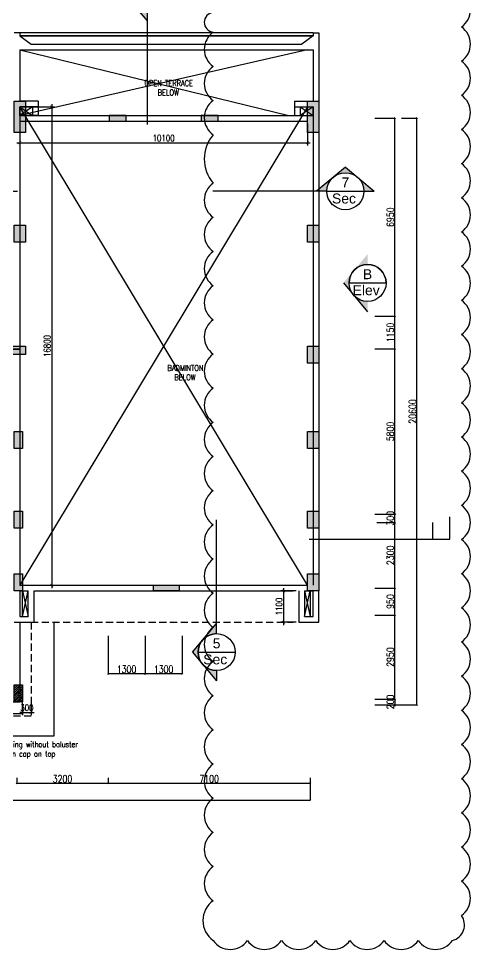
# Model space of a CAD drawing. Extents: x -32840 to 422982, y 280745 to 888746.
# Drawn here: x 103438 to 119300, y 749572 to 782261 of the extents above; entities that cross this region are included whole.
import ezdxf
from ezdxf import colors
from ezdxf.entities.mleader import LeaderData, LeaderLine
from ezdxf.enums import TextEntityAlignment as Align
from ezdxf.math import Vec2, Vec3

# ---------------------------------------------------------------- set-up
doc = ezdxf.new("R2010")
doc.units = 0
doc.header["$LTSCALE"] = 1000
doc.header["$PDMODE"] = 3
doc.linetypes.add('CONTINOUS', pattern=[0])
doc.linetypes.add('HIDDEN', pattern=[0.375, 0.25, -0.125])
doc.layers.get('Defpoints').update_dxf_attribs({"linetype": 'HIDDEN'})
for name, color, linetype in [('A-Chejja', 5, 'HIDDEN'), ('a-dim', 3, 'Continuous'), ('A-duct', 1, 'Continuous'), ('A-Ele  2', 6, 'Continuous'), ('A-Floor Projection', 5, 'CONTINOUS'), ('A-LOW-WALL', 4, 'Continuous'), ('A-PLINE', 2, 'Continuous'), ('A-Rail', 1, 'Continuous'), ('A-RD', 6, 'Continuous'), ('A-Tag LVl', 2, 'Continuous'), ('A-TXT', 6, 'Continuous'), ('A-WALL', 7, 'CONTINOUS'), ('a-win', 1, 'Continuous'), ('S-RCWALL', 10, 'Continuous'), ('S-RCWALL HATCH', 165, 'Continuous')]:
    doc.layers.add(name, color=color, linetype=linetype)
doc.layers.add('A-Dim grid', color=3, linetype='Continuous', transparency=0.5)
doc.styles.add('Arial', font='arial.ttf')
doc.styles.add('ROMANS', font='romans.shx', dxfattribs={"width": 0.8})
doc.dimstyles.new('A-Dim Grid', dxfattribs={"dimscale": 100, "dimtxt": 2.5, "dimasz": 0.5, "dimexe": 0, "dimexo": 0, "dimgap": 0.3, "dimtad": 1, "dimdec": 0, "dimlfac": -0.01, "dimzin": 3, "dimdsep": 46, "dimtxsty": 'ROMANS', "dimblk": 'OBLIQUE', "dimcen": 5, "dimclrd": 256, "dimclre": 8, "dimclrt": 4, "dimadec": 0, "dimazin": 0, "dimtfac": 1, "dimtdec": 0, "dimtix": 1, "dimtmove": 1, "dimatfit": 3, "dimfxl": 1, "dimfrac": 2, "dimtolj": 1, "dimtzin": 3, "dimlwd": -1, "dimarcsym": 0})
doc.dimstyles.new('dim-1', dxfattribs={"dimscale": 100, "dimtxt": 2.25, "dimasz": 1, "dimexe": 1, "dimexo": 1, "dimgap": 0.5, "dimtad": 1, "dimdec": 0, "dimzin": 3, "dimdsep": 46, "dimtxsty": 'ROMANS', "dimblk": 'ARCHTICK', "dimcen": 0.0625, "dimdle": 1, "dimclrd": 256, "dimclre": 256, "dimclrt": 6, "dimadec": 0, "dimazin": 0, "dimtfac": 1, "dimtdec": 0, "dimtix": 1, "dimtmove": 1, "dimatfit": 3, "dimfxl": 1, "dimfrac": 2, "dimtolj": 1, "dimtzin": 3, "dimarcsym": 0})
pattern_1 = [(45, (-273834.784, -388831.225), (-33.6759605, 33.6759605), [])]

# ---------------------------------------------------------------- blocks, each defined once
blk = doc.blocks.new('RD')
at = {"style": 'ROMANS', "width": 0.75}
for tag, p in [('RT', (10.2, 14.1)), ('SZ', (10.2, 2.7))]:
    blk.add_attdef(tag, text='', height=9, dxfattribs=at).set_placement(p, align=Align.CENTER)
blk = doc.blocks.new('TAG-SEC-TAIL')
for p, q in [((25, 0), (25, 4)), ((22, 0), (22, 3)), ((0, 0), (25, 0))]:
    blk.add_line(p, q)
blk = doc.blocks.new('TAG-SEC')
blk.add_line((-6.5, 0), (6.5, 0))
blk.add_circle((0, 0), 6.5)
at = {"color": 6, "style": 'Arial'}
blk.add_attdef('88', text='', height=3.5, dxfattribs=at).set_placement((0, 3.08), align=Align.MIDDLE_CENTER)
at = {"color": 6, "style": 'ROMANS', "width": 0.708488}
blk.add_attdef('X8-X-8888', text='', height=1.75, dxfattribs=at).set_placement((-5.58, -2.55), (5.58, -2.55), align=Align.FIT)
blk = doc.blocks.new('TAG-SEC-ARROW')
h = blk.add_hatch(color=256)
h.paths.add_polyline_path([(-10.11, 0), (-6.5, 0, -0.2206), (-4.2, 4.96)])
h.paths.add_polyline_path([(0, 8.49), (-4.16, 5, -0.175251), (0, 6.5, -0.175251), (4.16, 5)])
h.paths.add_polyline_path([(4.2, 4.96, -0.2206), (6.5, 0), (10.11, 0)])
for p, q in [((0, 8.49), (-10.11, 0)), ((0, 8.49), (10.11, 0)), ((-6.5, 0), (-10.11, 0)), ((6.5, 0), (46.5, 0))]:
    blk.add_line(p, q)
blk.add_arc((0, 0), 6.5, 0, 180)
blk = doc.blocks.new('A$Ce1edbb18')
at = {"layer": 'A-Tag LVl'}
h = blk.add_hatch(color=256, dxfattribs=at)
h.paths.add_polyline_path([(22998, 10947), (22637, 10947, -0.2206), (22406, 10451)])
h.paths.add_polyline_path([(21987, 10099), (22402, 10448, -0.175251), (21987, 10297, -0.175251), (21571, 10448)])
h.paths.add_polyline_path([(21567, 10451, -0.2206), (21337, 10947), (20975, 10947)])
h = blk.add_hatch(color=256, dxfattribs=at)
h.paths.add_polyline_path([(37112, -96), (37112, 265, -0.2206), (36615, 495)])
h.paths.add_polyline_path([(36263, 915), (36612, 499, -0.175251), (36462, 915, -0.175251), (36612, 1331)])
h.paths.add_polyline_path([(36615, 1335, -0.2206), (37112, 1565), (37112, 1926)])
h = blk.add_hatch(color=256, dxfattribs=at)
h.paths.add_polyline_path([(14742, -15568), (15103, -15568, -0.2206), (15333, -15071)])
h.paths.add_polyline_path([(15753, -14719), (15337, -15068, -0.175251), (15753, -14918, -0.175251), (16169, -15068)])
h.paths.add_polyline_path([(16173, -15071, -0.2206), (16403, -15568), (16764, -15568)])
for p, q in [((21987, 10099), (22998, 10947)), ((36263, 915), (37112, -96)), ((15753, -14719), (14742, -15568))]:
    blk.add_line(p, q, dxfattribs=at)
for centre in [(37112, 915), (15753, -15568)]:
    blk.add_arc(centre, 650, 0, 180, dxfattribs=at)
for p, xscale, yscale, zscale, rotation in [((19940, 11129), 100, 100, 100, 270), ((29368, 11129), -100.0000000000005, 100.0000000000005, 100, 90), ((14792, 2649), -100.0000000000005, 100.0000000000005, 100, 90), ((31812, -12050), 100.0000000000005, 100.0000000000005, 100.0000000000005, 90), ((6370, -15413), 100.0000000000005, 100.0000000000005, 100.0000000000005, 90), ((19835, -15413), 100.0000000000005, 100.0000000000005, 100.0000000000005, 90)]:
    blk.add_blockref('TAG-SEC-ARROW', p, dxfattribs=dict(at, xscale=xscale, yscale=yscale, zscale=zscale, rotation=rotation))
ref = blk.add_blockref('TAG-SEC', (19940, 11129), dxfattribs=dict(at, xscale=100, yscale=100, zscale=100))
ref.add_attrib('88', '8', dxfattribs={"layer": '0', "color": 6, "height": 350, "style": 'Arial'}).set_placement((19940, 11437), align=Align.MIDDLE_CENTER)
ref.add_attrib('X8-X-8888', 'Sec', dxfattribs={"layer": '0', "color": 6, "height": 350, "rotation": 360, "style": 'Arial'}).set_placement((19891, 10875), align=Align.MIDDLE_CENTER)
ref = blk.add_blockref('TAG-SEC', (29368, 11129), dxfattribs=dict(at, xscale=100, yscale=100, zscale=100))
ref.add_attrib('88', '4', dxfattribs={"layer": '0', "color": 6, "height": 350, "style": 'Arial'}).set_placement((29368, 11437), align=Align.MIDDLE_CENTER)
ref.add_attrib('X8-X-8888', 'Sec', dxfattribs={"layer": '0', "color": 6, "height": 350, "rotation": 360, "style": 'Arial'}).set_placement((29319, 10875), align=Align.MIDDLE_CENTER)
ref = blk.add_blockref('TAG-SEC', (21987, 10947), dxfattribs=dict(at, xscale=100, yscale=100, zscale=100))
ref.add_attrib('88', 'A', dxfattribs={"layer": '0', "color": 6, "height": 350, "style": 'Arial'}).set_placement((21987, 11256), align=Align.MIDDLE_CENTER)
ref.add_attrib('X8-X-8888', 'Elev', dxfattribs={"layer": '0', "color": 6, "height": 350, "rotation": 360, "style": 'Arial'}).set_placement((21938, 10693), align=Align.MIDDLE_CENTER)
at = {"layer": 'A-Tag LVl', "yscale": 100, "zscale": 100}
for p, xscale in [((20176, 4136), 100), ((36332, 4136), -100), ((-1886, -8085), 100)]:
    blk.add_blockref('TAG-SEC-ARROW', p, dxfattribs=dict(at, xscale=xscale))
at = {"layer": 'A-Tag LVl'}
ref = blk.add_blockref('TAG-SEC', (20176, 4136), dxfattribs=dict(at, xscale=100, yscale=100, zscale=100))
ref.add_attrib('88', '7', dxfattribs={"layer": '0', "color": 6, "height": 350, "style": 'Arial'}).set_placement((20176, 4445), align=Align.MIDDLE_CENTER)
ref.add_attrib('X8-X-8888', 'Sec', dxfattribs={"layer": '0', "color": 6, "height": 350, "rotation": 360, "style": 'Arial'}).set_placement((20127, 3882), align=Align.MIDDLE_CENTER)
ref = blk.add_blockref('TAG-SEC', (36332, 4136), dxfattribs=dict(at, xscale=100, yscale=100, zscale=100))
ref.add_attrib('88', '7', dxfattribs={"layer": '0', "color": 6, "height": 350, "style": 'Arial'}).set_placement((36332, 4445), align=Align.MIDDLE_CENTER)
ref.add_attrib('X8-X-8888', 'Sec', dxfattribs={"layer": '0', "color": 6, "height": 350, "rotation": 360, "style": 'Arial'}).set_placement((36283, 3882), align=Align.MIDDLE_CENTER)
ref = blk.add_blockref('TAG-SEC', (14792, 2649), dxfattribs=dict(at, xscale=100, yscale=100, zscale=100))
ref.add_attrib('88', '3', dxfattribs={"layer": '0', "color": 6, "height": 350, "style": 'Arial'}).set_placement((14792, 2958), align=Align.MIDDLE_CENTER)
ref.add_attrib('X8-X-8888', 'Sec', dxfattribs={"layer": '0', "color": 6, "height": 350, "rotation": 360, "style": 'Arial'}).set_placement((14743, 2395), align=Align.MIDDLE_CENTER)
ref = blk.add_blockref('TAG-SEC', (37112, 915), dxfattribs=dict(at, xscale=100, yscale=100, zscale=100))
ref.add_attrib('88', 'B', dxfattribs={"layer": '0', "color": 6, "height": 350, "style": 'Arial'}).set_placement((37112, 1223), align=Align.MIDDLE_CENTER)
ref.add_attrib('X8-X-8888', 'Elev', dxfattribs={"layer": '0', "color": 6, "height": 350, "rotation": 360, "style": 'Arial'}).set_placement((37063, 660), align=Align.MIDDLE_CENTER)
ref = blk.add_blockref('TAG-SEC', (-1886, -8085), dxfattribs=dict(at, xscale=100, yscale=100, zscale=100))
ref.add_attrib('88', '1', dxfattribs={"layer": '0', "color": 6, "height": 350, "style": 'Arial'}).set_placement((-1886, -7776), align=Align.MIDDLE_CENTER)
ref.add_attrib('X8-X-8888', 'Sec', dxfattribs={"layer": '0', "color": 6, "height": 350, "rotation": 360, "style": 'Arial'}).set_placement((-1935, -8339), align=Align.MIDDLE_CENTER)
at = {"layer": 'A-Tag LVl', "xscale": 100, "yscale": 100, "zscale": 100}
for p, values in [((31812, -12050), {'88': '5'}), ((15753, -15568), {'88': 'C'})]:
    blk.add_blockref('TAG-SEC', p, dxfattribs=at).add_auto_attribs(values)
at = {"layer": 'A-Tag LVl'}
ref = blk.add_blockref('TAG-SEC', (31812, -12050), dxfattribs=dict(at, xscale=100, yscale=100, zscale=100))
ref.add_attrib('88', '5', dxfattribs={"layer": '0', "color": 6, "height": 350, "style": 'Arial'}).set_placement((31812, -11742), align=Align.MIDDLE_CENTER)
ref.add_attrib('X8-X-8888', 'Sec', dxfattribs={"layer": '0', "color": 6, "height": 350, "rotation": 360, "style": 'Arial'}).set_placement((31763, -12305), align=Align.MIDDLE_CENTER)
ref = blk.add_blockref('TAG-SEC', (6370, -15413), dxfattribs=dict(at, xscale=100, yscale=100, zscale=100))
ref.add_attrib('88', '6', dxfattribs={"layer": '0', "color": 6, "height": 350, "style": 'Arial'}).set_placement((6370, -15105), align=Align.MIDDLE_CENTER)
ref.add_attrib('X8-X-8888', 'Sec', dxfattribs={"layer": '0', "color": 6, "height": 350, "rotation": 360, "style": 'Arial'}).set_placement((6321, -15667), align=Align.MIDDLE_CENTER)
ref = blk.add_blockref('TAG-SEC', (19835, -15413), dxfattribs=dict(at, xscale=100, yscale=100, zscale=100))
ref.add_attrib('88', '2', dxfattribs={"layer": '0', "color": 6, "height": 350, "style": 'Arial'}).set_placement((19835, -15105), align=Align.MIDDLE_CENTER)
ref.add_attrib('X8-X-8888', 'Sec', dxfattribs={"layer": '0', "color": 6, "height": 350, "rotation": 360, "style": 'Arial'}).set_placement((19786, -15667), align=Align.MIDDLE_CENTER)
blk = doc.blocks.new('_ArchTick')
at = {"color": 0, "linetype": 'ByBlock', "const_width": 0.15}
blk.add_lwpolyline([(-0.5, -0.5), (0.5, 0.5)], dxfattribs=at)
blk = doc.blocks.new('*D1348')
at = {"layer": 'a-dim', "lineweight": -2, "transparency": 16777216}
for p, q in [((103478, 778562, 0), (103478, 777802, 0)), ((113578, 778562, 0), (113578, 777802, 0)), ((103378, 777902, 0), (113678, 777902, 0))]:
    blk.add_line(p, q, dxfattribs=at)
at = {"layer": 'Defpoints', "color": 0, "transparency": 16777216}
for p in [(103478, 778662, 0), (113578, 778662, 0), (113578, 777902, 0)]:
    blk.add_point(p, dxfattribs=at)
at = {"layer": 'a-dim', "lineweight": -2, "transparency": 16777216, "xscale": 100, "yscale": 100, "zscale": 100, "rotation": 180}
blk.add_blockref('_ArchTick', (103478, 777902, 0), dxfattribs=at)
at = {"layer": 'a-dim', "lineweight": -2, "transparency": 16777216, "xscale": 100, "yscale": 100, "zscale": 100}
blk.add_blockref('_ArchTick', (113578, 777902, 0), dxfattribs=at)
at = {"layer": 'a-dim', "color": 6, "transparency": 16777216, "insert": (108528, 778064, 0), "char_height": 225, "attachment_point": 5, "style": 'ROMANS'}
blk.add_mtext('\\A1;10100', dxfattribs=at)
blk = doc.blocks.new('*D1349')
at = {"layer": 'a-dim', "lineweight": -2, "transparency": 16777216}
for p, q in [((103578, 779162, 0), (104703, 779162, 0)), ((104603, 779262, 0), (104603, 762262, 0)), ((103578, 762362, 0), (104703, 762362, 0))]:
    blk.add_line(p, q, dxfattribs=at)
at = {"layer": 'Defpoints', "color": 0, "transparency": 16777216}
for p in [(103478, 779162, 0), (103478, 762362, 0), (104603, 762362, 0)]:
    blk.add_point(p, dxfattribs=at)
at = {"layer": 'a-dim', "lineweight": -2, "transparency": 16777216, "xscale": 100, "yscale": 100, "zscale": 100}
for p, rotation in [((104603, 779162, 0), 90), ((104603, 762362, 0), 270)]:
    blk.add_blockref('_ArchTick', p, dxfattribs=dict(at, rotation=rotation))
at = {"layer": 'a-dim', "color": 6, "transparency": 16777216, "insert": (104440, 770762, 0), "char_height": 225, "attachment_point": 5, "rotation": 90, "style": 'ROMANS'}
blk.add_mtext('\\A1;16800', dxfattribs=at)
blk = doc.blocks.new('_Oblique')
at = {"color": 0, "linetype": 'ByBlock', "lineweight": -2}
blk.add_line((-0.5, -0.5), (0.5, 0.5), dxfattribs=at)
at = {"color": 0, "linetype": 'ByBlock'}
blk.add_line((-0.5, -0.5), (0.5, 0.5), dxfattribs=at)
blk = doc.blocks.new('*D1280')
at = {"layer": 'A-Dim grid', "transparency": 16777216}
for p, q in [((116647, 758362, 0), (116647, 758412, 0)), ((116647, 758362, 0), (116647, 758162, 0)), ((116647, 758162, 0), (116647, 758112, 0))]:
    blk.add_line(p, q, dxfattribs=at)
at = {"layer": 'A-Dim grid', "color": 8, "lineweight": -2, "transparency": 16777216}
for p, q in [((115943, 758362, 0), (116647, 758362, 0)), ((115943, 758162, 0), (116647, 758162, 0))]:
    blk.add_line(p, q, dxfattribs=at)
at = {"layer": 'Defpoints', "color": 0, "transparency": 16777216}
for p in [(115943, 758362, 0), (115943, 758162, 0), (116647, 758162, 0)]:
    blk.add_point(p, dxfattribs=at)
at = {"layer": 'A-Dim grid', "transparency": 16777216, "xscale": 50, "yscale": 50, "zscale": 50}
for p, rotation in [((116647, 758362, 0), 270), ((116647, 758162, 0), 90)]:
    blk.add_blockref('_Oblique', p, dxfattribs=dict(at, rotation=rotation))
at = {"layer": 'A-Dim grid', "color": 4, "transparency": 16777216, "insert": (116492, 758262, 0), "char_height": 250, "attachment_point": 5, "rotation": 90, "style": 'ROMANS'}
blk.add_mtext('\\A1;200', dxfattribs=at)
blk = doc.blocks.new('*D1281')
at = {"layer": 'A-Dim grid', "color": 8, "lineweight": -2, "transparency": 16777216}
for p, q in [((115943, 761312, 0), (116647, 761312, 0)), ((115943, 758362, 0), (116647, 758362, 0))]:
    blk.add_line(p, q, dxfattribs=at)
at = {"layer": 'A-Dim grid', "transparency": 16777216}
blk.add_line((116647, 758362, 0), (116647, 761312, 0), dxfattribs=at)
at = {"layer": 'Defpoints', "color": 0, "transparency": 16777216}
for p in [(115943, 761312, 0), (116647, 761312, 0), (115943, 758362, 0)]:
    blk.add_point(p, dxfattribs=at)
at = {"layer": 'A-Dim grid', "transparency": 16777216, "xscale": 50, "yscale": 50, "zscale": 50}
for p, rotation in [((116647, 761312, 0), 90), ((116647, 758362, 0), 270)]:
    blk.add_blockref('_Oblique', p, dxfattribs=dict(at, rotation=rotation))
at = {"layer": 'A-Dim grid', "color": 4, "transparency": 16777216, "insert": (116492, 759837, 0), "char_height": 250, "attachment_point": 5, "rotation": 90, "style": 'ROMANS'}
blk.add_mtext('\\A1;2950', dxfattribs=at)
blk = doc.blocks.new('*D1282')
at = {"layer": 'A-Dim grid', "color": 8, "lineweight": -2, "transparency": 16777216}
for p, q in [((115943, 762262, 0), (116647, 762262, 0)), ((115943, 761312, 0), (116647, 761312, 0))]:
    blk.add_line(p, q, dxfattribs=at)
at = {"layer": 'A-Dim grid', "transparency": 16777216}
blk.add_line((116647, 761312, 0), (116647, 762262, 0), dxfattribs=at)
at = {"layer": 'Defpoints', "color": 0, "transparency": 16777216}
for p in [(115943, 762262, 0), (116647, 762262, 0), (115943, 761312, 0)]:
    blk.add_point(p, dxfattribs=at)
at = {"layer": 'A-Dim grid', "transparency": 16777216, "xscale": 50, "yscale": 50, "zscale": 50}
for p, rotation in [((116647, 762262, 0), 90), ((116647, 761312, 0), 270)]:
    blk.add_blockref('_Oblique', p, dxfattribs=dict(at, rotation=rotation))
at = {"layer": 'A-Dim grid', "color": 4, "transparency": 16777216, "insert": (116492, 761787, 0), "char_height": 250, "attachment_point": 5, "rotation": 90, "style": 'ROMANS'}
blk.add_mtext('\\A1;950', dxfattribs=at)
blk = doc.blocks.new('*D1283')
at = {"layer": 'A-Dim grid', "color": 8, "lineweight": -2, "transparency": 16777216}
for p, q in [((116018, 764562, 0), (116647, 764562, 0)), ((116018, 762262, 0), (116647, 762262, 0))]:
    blk.add_line(p, q, dxfattribs=at)
at = {"layer": 'A-Dim grid', "transparency": 16777216}
blk.add_line((116647, 762262, 0), (116647, 764562, 0), dxfattribs=at)
at = {"layer": 'Defpoints', "color": 0, "transparency": 16777216}
for p in [(116018, 764562, 0), (116647, 764562, 0), (116018, 762262, 0)]:
    blk.add_point(p, dxfattribs=at)
at = {"layer": 'A-Dim grid', "transparency": 16777216, "xscale": 50, "yscale": 50, "zscale": 50}
for p, rotation in [((116647, 764562, 0), 90), ((116647, 762262, 0), 270)]:
    blk.add_blockref('_Oblique', p, dxfattribs=dict(at, rotation=rotation))
at = {"layer": 'A-Dim grid', "color": 4, "transparency": 16777216, "insert": (116492, 763412, 0), "char_height": 250, "attachment_point": 5, "rotation": 90, "style": 'ROMANS'}
blk.add_mtext('\\A1;2300', dxfattribs=at)
blk = doc.blocks.new('*D1284')
at = {"layer": 'A-Dim grid', "color": 8, "lineweight": -2, "transparency": 16777216}
for p, q in [((115943, 770662, 0), (116647, 770662, 0)), ((115943, 764862, 0), (116647, 764862, 0))]:
    blk.add_line(p, q, dxfattribs=at)
at = {"layer": 'A-Dim grid', "transparency": 16777216}
blk.add_line((116647, 764862, 0), (116647, 770662, 0), dxfattribs=at)
at = {"layer": 'Defpoints', "color": 0, "transparency": 16777216}
for p in [(115943, 770662, 0), (116647, 770662, 0), (115943, 764862, 0)]:
    blk.add_point(p, dxfattribs=at)
at = {"layer": 'A-Dim grid', "transparency": 16777216, "xscale": 50, "yscale": 50, "zscale": 50}
for p, rotation in [((116647, 770662, 0), 90), ((116647, 764862, 0), 270)]:
    blk.add_blockref('_Oblique', p, dxfattribs=dict(at, rotation=rotation))
at = {"layer": 'A-Dim grid', "color": 4, "transparency": 16777216, "insert": (116492, 767762, 0), "char_height": 250, "attachment_point": 5, "rotation": 90, "style": 'ROMANS'}
blk.add_mtext('\\A1;5800', dxfattribs=at)
blk = doc.blocks.new('*D1285')
at = {"layer": 'A-Dim grid', "color": 8, "lineweight": -2, "transparency": 16777216}
for p, q in [((115943, 778762, 0), (116647, 778762, 0)), ((115943, 771812, 0), (116647, 771812, 0))]:
    blk.add_line(p, q, dxfattribs=at)
at = {"layer": 'A-Dim grid', "transparency": 16777216}
blk.add_line((116647, 771812, 0), (116647, 778762, 0), dxfattribs=at)
at = {"layer": 'Defpoints', "color": 0, "transparency": 16777216}
for p in [(115943, 778762, 0), (116647, 778762, 0), (115943, 771812, 0)]:
    blk.add_point(p, dxfattribs=at)
at = {"layer": 'A-Dim grid', "transparency": 16777216, "xscale": 50, "yscale": 50, "zscale": 50}
for p, rotation in [((116647, 778762, 0), 90), ((116647, 771812, 0), 270)]:
    blk.add_blockref('_Oblique', p, dxfattribs=dict(at, rotation=rotation))
at = {"layer": 'A-Dim grid', "color": 4, "transparency": 16777216, "insert": (116492, 775287, 0), "char_height": 250, "attachment_point": 5, "rotation": 90, "style": 'ROMANS'}
blk.add_mtext('\\A1;6950', dxfattribs=at)
blk = doc.blocks.new('*D1286')
at = {"layer": 'A-Dim grid', "color": 8, "lineweight": -2, "transparency": 16777216}
for p, q in [((116886, 778762, 0), (117424, 778762, 0)), ((116655, 758162, 0), (117424, 758162, 0))]:
    blk.add_line(p, q, dxfattribs=at)
at = {"layer": 'A-Dim grid', "transparency": 16777216}
blk.add_line((117424, 758162, 0), (117424, 778762, 0), dxfattribs=at)
at = {"layer": 'Defpoints', "color": 0, "transparency": 16777216}
for p in [(116886, 778762, 0), (117424, 778762, 0), (116655, 758162, 0)]:
    blk.add_point(p, dxfattribs=at)
at = {"layer": 'A-Dim grid', "transparency": 16777216, "xscale": 50, "yscale": 50, "zscale": 50}
for p, rotation in [((117424, 778762, 0), 90), ((117424, 758162, 0), 270)]:
    blk.add_blockref('_Oblique', p, dxfattribs=dict(at, rotation=rotation))
at = {"layer": 'A-Dim grid', "color": 4, "transparency": 16777216, "insert": (117269, 768462, 0), "char_height": 250, "attachment_point": 5, "rotation": 90, "style": 'ROMANS'}
blk.add_mtext('\\A1;20600', dxfattribs=at)
blk = doc.blocks.new('*D1288')
at = {"layer": 'A-Dim grid', "color": 8, "lineweight": -2, "transparency": 16777216}
for p, q in [((116018, 764862, 0), (116647, 764862, 0)), ((116018, 764562, 0), (116647, 764562, 0))]:
    blk.add_line(p, q, dxfattribs=at)
at = {"layer": 'A-Dim grid', "transparency": 16777216}
for p, q in [((116647, 764862, 0), (116647, 764912, 0)), ((116647, 764562, 0), (116647, 764862, 0)), ((116647, 764562, 0), (116647, 764512, 0))]:
    blk.add_line(p, q, dxfattribs=at)
at = {"layer": 'Defpoints', "color": 0, "transparency": 16777216}
for p in [(116018, 764862, 0), (116647, 764862, 0), (116018, 764562, 0)]:
    blk.add_point(p, dxfattribs=at)
at = {"layer": 'A-Dim grid', "transparency": 16777216, "xscale": 50, "yscale": 50, "zscale": 50}
for p, rotation in [((116647, 764862, 0), 270), ((116647, 764562, 0), 90)]:
    blk.add_blockref('_Oblique', p, dxfattribs=dict(at, rotation=rotation))
at = {"layer": 'A-Dim grid', "color": 4, "transparency": 16777216, "insert": (116492, 764712, 0), "char_height": 250, "attachment_point": 5, "rotation": 90, "style": 'ROMANS'}
blk.add_mtext('\\A1;300', dxfattribs=at)
blk = doc.blocks.new('*D1365')
at = {"layer": 'A-Dim grid', "color": 8, "lineweight": -2, "transparency": 16777216}
for p, q in [((103378, 755597, 0), (103378, 755406, 0)), ((106578, 755597, 0), (106578, 755406, 0))]:
    blk.add_line(p, q, dxfattribs=at)
at = {"layer": 'A-Dim grid', "transparency": 16777216}
blk.add_line((103378, 755406, 0), (106578, 755406, 0), dxfattribs=at)
at = {"layer": 'Defpoints', "color": 0, "transparency": 16777216}
for p in [(103378, 755597, 0), (106578, 755597, 0), (106578, 755406, 0)]:
    blk.add_point(p, dxfattribs=at)
at = {"layer": 'A-Dim grid', "transparency": 16777216, "xscale": 50, "yscale": 50, "zscale": 50, "rotation": 180}
blk.add_blockref('_Oblique', (103378, 755406, 0), dxfattribs=at)
at = {"layer": 'A-Dim grid', "transparency": 16777216, "xscale": 50, "yscale": 50, "zscale": 50}
blk.add_blockref('_Oblique', (106578, 755406, 0), dxfattribs=at)
at = {"layer": 'A-Dim grid', "color": 4, "transparency": 16777216, "insert": (104978, 755561, 0), "char_height": 250, "attachment_point": 5, "style": 'ROMANS'}
blk.add_mtext('\\A1;3200', dxfattribs=at)
blk = doc.blocks.new('*D1366')
at = {"layer": 'A-Dim grid', "color": 8, "lineweight": -2, "transparency": 16777216}
for p, q in [((78678, 755478, 0), (78678, 754813, 0)), ((113678, 755478, 0), (113678, 754813, 0))]:
    blk.add_line(p, q, dxfattribs=at)
at = {"layer": 'A-Dim grid', "transparency": 16777216}
blk.add_line((78678, 754813, 0), (113678, 754813, 0), dxfattribs=at)
at = {"layer": 'Defpoints', "color": 0, "transparency": 16777216}
for p in [(78678, 755478, 0), (113678, 755478, 0), (113678, 754813, 0)]:
    blk.add_point(p, dxfattribs=at)
at = {"layer": 'A-Dim grid', "transparency": 16777216, "xscale": 50, "yscale": 50, "zscale": 50, "rotation": 180}
blk.add_blockref('_Oblique', (78678, 754813, 0), dxfattribs=at)
at = {"layer": 'A-Dim grid', "transparency": 16777216, "xscale": 50, "yscale": 50, "zscale": 50}
blk.add_blockref('_Oblique', (113678, 754813, 0), dxfattribs=at)
at = {"layer": 'A-Dim grid', "color": 4, "transparency": 16777216, "insert": (96178, 754968, 0), "char_height": 250, "attachment_point": 5, "style": 'ROMANS'}
blk.add_mtext('\\A1;35000', dxfattribs=at)
blk = doc.blocks.new('*D1367')
at = {"layer": 'A-Dim grid', "color": 8, "lineweight": -2, "transparency": 16777216}
for p, q in [((106578, 755597, 0), (106578, 755406, 0)), ((113678, 755597, 0), (113678, 755406, 0))]:
    blk.add_line(p, q, dxfattribs=at)
at = {"layer": 'A-Dim grid', "transparency": 16777216}
blk.add_line((106578, 755406, 0), (113678, 755406, 0), dxfattribs=at)
at = {"layer": 'Defpoints', "color": 0, "transparency": 16777216}
for p in [(106578, 755597, 0), (113678, 755597, 0), (113678, 755406, 0)]:
    blk.add_point(p, dxfattribs=at)
at = {"layer": 'A-Dim grid', "transparency": 16777216, "xscale": 50, "yscale": 50, "zscale": 50, "rotation": 180}
blk.add_blockref('_Oblique', (106578, 755406, 0), dxfattribs=at)
at = {"layer": 'A-Dim grid', "transparency": 16777216, "xscale": 50, "yscale": 50, "zscale": 50}
blk.add_blockref('_Oblique', (113678, 755406, 0), dxfattribs=at)
at = {"layer": 'A-Dim grid', "color": 4, "transparency": 16777216, "insert": (110128, 755561, 0), "char_height": 250, "attachment_point": 5, "style": 'ROMANS'}
blk.add_mtext('\\A1;7100', dxfattribs=at)
blk = doc.blocks.new('*D1369')
at = {"layer": 'A-Dim grid', "color": 8, "lineweight": -2, "transparency": 16777216}
for p, q in [((115943, 771812, 0), (116647, 771812, 0)), ((115943, 770662, 0), (116647, 770662, 0))]:
    blk.add_line(p, q, dxfattribs=at)
at = {"layer": 'A-Dim grid', "transparency": 16777216}
blk.add_line((116647, 770662, 0), (116647, 771812, 0), dxfattribs=at)
at = {"layer": 'Defpoints', "color": 0, "transparency": 16777216}
for p in [(115943, 771812, 0), (116647, 771812, 0), (115943, 770662, 0)]:
    blk.add_point(p, dxfattribs=at)
at = {"layer": 'A-Dim grid', "transparency": 16777216, "xscale": 50, "yscale": 50, "zscale": 50}
for p, rotation in [((116647, 771812, 0), 90), ((116647, 770662, 0), 270)]:
    blk.add_blockref('_Oblique', p, dxfattribs=dict(at, rotation=rotation))
at = {"layer": 'A-Dim grid', "color": 4, "transparency": 16777216, "insert": (116492, 771237, 0), "char_height": 250, "attachment_point": 5, "rotation": 90, "style": 'ROMANS'}
blk.add_mtext('\\A1;1150', dxfattribs=at)
blk = doc.blocks.new('*D1370')
at = {"layer": 'A-Dim grid', "color": 8, "lineweight": -2, "transparency": 16777216}
for p, q in [((106578, 760589, 0), (106578, 759257, 0)), ((107878, 760589, 0), (107878, 759257, 0))]:
    blk.add_line(p, q, dxfattribs=at)
at = {"layer": 'A-Dim grid', "transparency": 16777216}
blk.add_line((106578, 759257, 0), (107878, 759257, 0), dxfattribs=at)
at = {"layer": 'Defpoints', "color": 0, "transparency": 16777216}
for p in [(106578, 760589, 0), (107878, 760589, 0), (107878, 759257, 0)]:
    blk.add_point(p, dxfattribs=at)
at = {"layer": 'A-Dim grid', "transparency": 16777216, "xscale": 50, "yscale": 50, "zscale": 50, "rotation": 180}
blk.add_blockref('_Oblique', (106578, 759257, 0), dxfattribs=at)
at = {"layer": 'A-Dim grid', "transparency": 16777216, "xscale": 50, "yscale": 50, "zscale": 50}
blk.add_blockref('_Oblique', (107878, 759257, 0), dxfattribs=at)
at = {"layer": 'A-Dim grid', "color": 4, "transparency": 16777216, "insert": (107228, 759412, 0), "char_height": 250, "attachment_point": 5, "style": 'ROMANS'}
blk.add_mtext('\\A1;1300', dxfattribs=at)
blk = doc.blocks.new('*D1371')
at = {"layer": 'A-Dim grid', "color": 8, "lineweight": -2, "transparency": 16777216}
for p, q in [((107878, 760589, 0), (107878, 759257, 0)), ((109178, 760589, 0), (109178, 759257, 0))]:
    blk.add_line(p, q, dxfattribs=at)
at = {"layer": 'A-Dim grid', "transparency": 16777216}
blk.add_line((107878, 759257, 0), (109178, 759257, 0), dxfattribs=at)
at = {"layer": 'Defpoints', "color": 0, "transparency": 16777216}
for p in [(107878, 760589, 0), (109178, 760589, 0), (109178, 759257, 0)]:
    blk.add_point(p, dxfattribs=at)
at = {"layer": 'A-Dim grid', "transparency": 16777216, "xscale": 50, "yscale": 50, "zscale": 50, "rotation": 180}
blk.add_blockref('_Oblique', (107878, 759257, 0), dxfattribs=at)
at = {"layer": 'A-Dim grid', "transparency": 16777216, "xscale": 50, "yscale": 50, "zscale": 50}
blk.add_blockref('_Oblique', (109178, 759257, 0), dxfattribs=at)
at = {"layer": 'A-Dim grid', "color": 4, "transparency": 16777216, "insert": (108528, 759412, 0), "char_height": 250, "attachment_point": 5, "style": 'ROMANS'}
blk.add_mtext('\\A1;1300', dxfattribs=at)
blk = doc.blocks.new('*D1427')
at = {"layer": 'a-dim', "lineweight": -2, "transparency": 16777216}
for p, q in [((103578, 758162, 0), (103578, 757796, 0)), ((103878, 758162, 0), (103878, 757796, 0)), ((103578, 757896, 0), (103478, 757896, 0)), ((103578, 757896, 0), (103878, 757896, 0)), ((103878, 757896, 0), (103978, 757896, 0))]:
    blk.add_line(p, q, dxfattribs=at)
at = {"layer": 'Defpoints', "color": 0, "transparency": 16777216}
for p in [(103578, 758262, 0), (103878, 758262, 0), (103878, 757896, 0)]:
    blk.add_point(p, dxfattribs=at)
at = {"layer": 'a-dim', "lineweight": -2, "transparency": 16777216, "xscale": 100, "yscale": 100, "zscale": 100}
blk.add_blockref('_ArchTick', (103578, 757896, 0), dxfattribs=at)
at = {"layer": 'a-dim', "lineweight": -2, "transparency": 16777216, "xscale": 100, "yscale": 100, "zscale": 100, "rotation": 180}
blk.add_blockref('_ArchTick', (103878, 757896, 0), dxfattribs=at)
at = {"layer": 'a-dim', "color": 6, "transparency": 16777216, "insert": (103728, 758058, 0), "char_height": 225, "attachment_point": 5, "style": 'ROMANS'}
blk.add_mtext('\\A1;300', dxfattribs=at)
blk = doc.blocks.new('*D1472')
at = {"layer": 'a-dim', "lineweight": -2, "transparency": 16777216}
for p, q in [((113178, 762162, 0), (112643, 762162, 0)), ((112743, 762262, 0), (112743, 760962, 0)), ((113178, 761062, 0), (112643, 761062, 0))]:
    blk.add_line(p, q, dxfattribs=at)
at = {"layer": 'Defpoints', "color": 0, "transparency": 16777216}
for p in [(113278, 762162, 0), (112743, 761062, 0), (113278, 761062, 0)]:
    blk.add_point(p, dxfattribs=at)
at = {"layer": 'a-dim', "lineweight": -2, "transparency": 16777216, "xscale": 100, "yscale": 100, "zscale": 100}
for p, rotation in [((112743, 762162, 0), 90), ((112743, 761062, 0), 270)]:
    blk.add_blockref('_ArchTick', p, dxfattribs=dict(at, rotation=rotation))
at = {"layer": 'a-dim', "color": 6, "transparency": 16777216, "insert": (112581, 761612, 0), "char_height": 225, "attachment_point": 5, "rotation": 90, "style": 'ROMANS'}
blk.add_mtext('\\A1;1100', dxfattribs=at)
blk = doc.blocks.new('A$C6a0ca272')
at = {"layer": 'S-RCWALL HATCH'}
for points in [[(24700, 21100), (25100, 21100), (25100, 20000), (24700, 20000)], [(35000, 21100), (35400, 21100), (35400, 20000), (35000, 20000)], [(28034, 20600), (28034, 20400), (28634, 20400), (28634, 20600)], [(31267, 20600), (31267, 20400), (31867, 20400), (31867, 20600)], [(24701, 16150), (25101, 16150), (25101, 16750), (24701, 16750)], [(35000, 16150), (35400, 16150), (35400, 16750), (35000, 16750)], [(9600, 12500), (9600, 12200), (9000, 12200), (9000, 12500)], [(16100, 12500), (16100, 12200), (15350, 12200), (15350, 12500)], [(24501, 12500), (24501, 12200), (25101, 12200), (25101, 12500)], [(35000, 11900), (35400, 11900), (35400, 12500), (35000, 12500)], [(0, 11690), (200, 11690), (200, 600), (0, 600)], [(9300, 9000), (9000, 9000), (9000, 9600), (9300, 9600)], [(24700, 8900), (25000, 8900), (25000, 9500), (24700, 9500)], [(35000, 8900), (35400, 8900), (35400, 9500), (35000, 9500)], [(5500, 7600), (5500, 7300), (4750, 7300), (4750, 7600)], [(12100, 7500), (12400, 7500), (12400, 6750), (12100, 6750)], [(24700, 6100), (25000, 6100), (25000, 6700), (24700, 6700)], [(35000, 6100), (35400, 6100), (35400, 6700), (35000, 6700)], [(24700, 4500), (25000, 4500), (25000, 3900), (24700, 3900)], [(35000, 4500), (35400, 4500), (35400, 3900), (35000, 3900)], [(30499, 4100), (29599, 4100), (29599, 3900), (30499, 3900)], [(5950, 800), (4750, 800), (4750, 600), (5950, 600)], [(12400, 800), (12100, 800), (12100, 0), (12400, 0)]]:
    blk.add_hatch(color=253, dxfattribs=at).paths.add_polyline_path(points)
h = blk.add_hatch(dxfattribs=at)
h.set_pattern_fill('ANSI31', color=253, scale=15, style=0)
h.set_pattern_definition(pattern_1)
h.paths.add_polyline_path([(12100, 14100), (12400, 14100), (12400, 13800), (12100, 13800)])
h = blk.add_hatch(dxfattribs=at)
h.set_pattern_fill('ANSI31', color=253, scale=15, style=0)
h.set_pattern_definition(pattern_1)
h.paths.add_polyline_path([(15350, 14100), (15650, 14100), (15650, 13800), (15350, 13800)])
h = blk.add_hatch(dxfattribs=at)
h.set_pattern_fill('ANSI31', color=253, scale=15, style=0)
h.set_pattern_definition(pattern_1)
h.paths.add_polyline_path([(18600, 14100), (18900, 14100), (18900, 13800), (18600, 13800)])
h = blk.add_hatch(dxfattribs=at)
h.set_pattern_fill('ANSI31', color=253, scale=15, style=0)
h.set_pattern_definition(pattern_1)
h.paths.add_polyline_path([(300, 13050), (0, 13050), (0, 13800), (300, 13800)])
h = blk.add_hatch(dxfattribs=at)
h.set_pattern_fill('ANSI31', color=253, scale=15, style=0)
h.set_pattern_definition(pattern_1)
h.paths.add_polyline_path([(8300, 13800), (8300, 13600), (9002, 13600), (9002, 13000), (9200, 13000), (9200, 13800)])
h = blk.add_hatch(dxfattribs=at)
h.set_pattern_fill('ANSI31', color=253, scale=15, style=0)
h.set_pattern_definition(pattern_1)
h.paths.add_polyline_path([(18900, 12500), (18900, 12200), (18300, 12200), (18300, 12500)])
h = blk.add_hatch(dxfattribs=at)
h.set_pattern_fill('ANSI31', color=253, scale=15, style=0)
h.set_pattern_definition(pattern_1)
h.paths.add_polyline_path([(18600, 6400), (18900, 6400), (18900, 5650), (18600, 5650)])
h = blk.add_hatch(dxfattribs=at)
h.set_pattern_fill('ANSI31', color=253, scale=15, style=0)
h.set_pattern_definition(pattern_1)
h.paths.add_polyline_path([(18900, 0), (18600, 0), (18600, 600), (18900, 600)])
h = blk.add_hatch(dxfattribs=at)
h.set_pattern_fill('ANSI31', color=253, scale=15, style=0)
h.set_pattern_definition(pattern_1)
h.paths.add_polyline_path([(24700, 600), (25000, 600), (25000, 0), (24700, 0)])
at = {"layer": 'S-RCWALL'}
for points in [[(24700, 21100), (25100, 21100), (25100, 20000), (24700, 20000)], [(35000, 21100), (35400, 21100), (35400, 20000), (35000, 20000)], [(28034, 20600), (28034, 20400), (28634, 20400), (28634, 20600)], [(31267, 20600), (31267, 20400), (31867, 20400), (31867, 20600)], [(24701, 16750), (25101, 16750), (25101, 16150), (24701, 16150)], [(35000, 16750), (35400, 16750), (35400, 16150), (35000, 16150)], [(12100, 14100), (12400, 14100), (12400, 13800), (12100, 13800)], [(15350, 14100), (15650, 14100), (15650, 13800), (15350, 13800)], [(18600, 14100), (18900, 14100), (18900, 13800), (18600, 13800)], [(300, 13050), (0, 13050), (0, 13800), (300, 13800)], [(9600, 12500), (9600, 12200), (9000, 12200), (9000, 12500)], [(16100, 12500), (16100, 12200), (15350, 12200), (15350, 12500)], [(18900, 12500), (18900, 12200), (18300, 12200), (18300, 12500)], [(25101, 12500), (25101, 12200), (24501, 12200), (24501, 12500)], [(35000, 12500), (35400, 12500), (35400, 11900), (35000, 11900)], [(0, 11690), (200, 11690), (200, 600), (0, 600)], [(9300, 9000), (9000, 9000), (9000, 9600), (9300, 9600)], [(24700, 9500), (25000, 9500), (25000, 8900), (24700, 8900)], [(35000, 9500), (35400, 9500), (35400, 8900), (35000, 8900)], [(5500, 7600), (5500, 7300), (4750, 7300), (4750, 7600)], [(12100, 7500), (12400, 7500), (12400, 6750), (12100, 6750)], [(24700, 6700), (25000, 6700), (25000, 6100), (24700, 6100)], [(35000, 6700), (35400, 6700), (35400, 6100), (35000, 6100)], [(18600, 6400), (18900, 6400), (18900, 5650), (18600, 5650)], [(24700, 4500), (25000, 4500), (25000, 3900), (24700, 3900)], [(35000, 4500), (35400, 4500), (35400, 3900), (35000, 3900)], [(30499, 4100), (30499, 3900), (29599, 3900), (29599, 4100)], [(5950, 800), (5950, 600), (4750, 600), (4750, 800)], [(12100, 800), (12400, 800), (12400, 0), (12100, 0)], [(18900, 0), (18600, 0), (18600, 600), (18900, 600)], [(24700, 600), (25000, 600), (25000, 0), (24700, 0)]]:
    blk.add_lwpolyline(points, close=True, dxfattribs=at)
blk.add_lwpolyline([(8900, 13800), (8300, 13800), (8300, 13600), (9002, 13600), (9002, 13000), (9200, 13000), (9200, 13800), (8300, 13800)], dxfattribs=at)

msp = doc.modelspace()

# ---------------------------------------------------------------- linework, layer by layer
at = {"layer": 'A-Chejja', "color": 1}
for p, q in [((103877.9, 761061.7, 0), (103877.9, 757961.7, 0)), ((103877.9, 757761.7, 0), (78577.9, 757761.7, 0))]:
    msp.add_line(p, q, dxfattribs=at)
at = {"layer": 'A-Chejja'}
msp.add_line((103877.9, 761061.7, 0), (113077.9, 761061.7, 0), dxfattribs=at)
at = {"layer": 'A-duct'}
for p, q in [((103477.9, 781161.7, 0), (112927.9, 778861.7, 0)), ((113577.9, 781161.7, 0), (103477.9, 778861.7, 0)), ((113577.9, 762361.7, 0), (103477.9, 779161.7, 0)), ((113577.9, 779161.7, 0), (103477.9, 762361.7, 0)), ((103577.9, 761262, 0), (103577.9, 762162, 0)), ((103577.9, 761261.7, 0), (103777.9, 762161.7, 0)), ((103577.9, 762161.7, 0), (103777.9, 761261.7, 0)), ((113477.9, 761261.7, 0), (113677.9, 762161.7, 0)), ((113477.9, 762161.7, 0), (113677.9, 761261.7, 0)), ((113677.9, 762161.7, 0), (113677.9, 761262, 0))]:
    msp.add_line(p, q, dxfattribs=at)
at = {"layer": 'A-duct', "ltscale": 2}
for p, q in [((103929.1, 779162, 0), (103479.1, 778862, 0)), ((103479.1, 779162, 0), (103929.1, 778862, 0)), ((103929.1, 779162, 0), (103929.1, 778862, 0)), ((104129.1, 779162, 0), (104129.1, 778862, 0)), ((113127.9, 779161.7, 0), (113127.9, 778861.7, 0)), ((113327.9, 779161.7, 0), (113327.9, 778861.7, 0)), ((113327.9, 779161.7, 0), (113777.9, 778861.7, 0)), ((113777.9, 779161.7, 0), (113327.9, 778861.7, 0))]:
    msp.add_line(p, q, dxfattribs=at)
at = {"layer": 'A-Ele  2'}
for p, q in [((113777.9, 781761.7, 0), (103477.9, 781761.7, 0)), ((113777.9, 781661.7, 0), (103477.9, 781661.7, 0))]:
    msp.add_line(p, q, dxfattribs=at)
at = {"layer": 'A-Floor Projection', "elevation": 0}
msp.add_lwpolyline([(104677.9, 761061.7), (104677.7, 757062), (89477.7, 757062), (89477.9, 758862)], dxfattribs=at)
at = {"layer": 'A-LOW-WALL'}
for p in [(103477.9, 761061.7, 0), (90777.9, 758261.7, 0)]:
    msp.add_line(p, (103477.9, 758261.7, 0), dxfattribs=at)
at = {"layer": 'A-PLINE', "elevation": 0}
msp.add_lwpolyline([(110270, 782481.5, 0.8924007), (110270, 781781.5, 0.5205671), (110270, 780581.5, 0.5205671), (110270, 779381.5, 0.5205671), (110270, 778181.5, 0.3674591), (110270, 776481.5, 0.5205671), (110270, 775281.5, 0.5205671), (110270, 774081.5, 0.5205671), (110270, 772881.5, 0.5205671), (110270, 771681.5, 0.5205671), (110270, 770481.5, 0.5205671), (110270, 769281.5, 0.5205671), (110270, 768081.5, 0.5205671), (110270, 766881.5, 0.5205671), (110270, 765681.5, 0.5205671), (110270, 764481.5, 0.5205671), (110270, 763281.5, 0.5205671), (110270, 762081.5, 0.5205671), (110270, 760881.5, 0.5205671), (110270, 759681.5, 0.5205671), (110270, 758481.5, 0.5205671), (110270, 757281.5, 0.5205671), (110270, 756081.5, 0.5205671), (110270, 754881.5, 0.5205671), (110270, 753681.5, 0.5205671), (110270, 752481.5, 0.5205671), (110270, 751281.5, 0.5205671), (110270, 749884.6, 0.5205671), (111470, 749884.6, 0.5205671), (112670, 749884.6, 0.5205671), (113870, 749884.6, 0.5205671), (115070, 749884.6, 0.5205671), (116270, 749884.6, 0.5205671), (117470, 749884.6, 0.5205671), (118670, 749884.6, 0.5205671), (118987.6, 750767, 0.5205671), (118987.6, 751967, 0.5205671), (118987.6, 753167, 0.5205671), (118987.6, 754367, 0.5205671), (118987.6, 755567, 0.5205671), (118987.6, 756767, 0.5205671), (118987.6, 757967, 0.5205671), (118987.6, 759167, 0.5205671), (118987.6, 760367, 0.5205671), (118987.6, 761567, 0.5205671), (118987.6, 762767, 0.5205671), (118987.6, 763967, 0.5205671), (118987.6, 765167, 0.5205671), (118987.6, 766367, 0.5205671), (118987.6, 767567, 0.5205671), (118987.6, 768767, 0.5205671), (118987.6, 769967, 0.5205671), (118987.6, 771167, 0.5205671), (118987.6, 772367, 0.5205671), (118987.6, 773567, 0.5205671), (118987.6, 774767, 0.5205671), (118987.6, 775967, 0.5205671), (118987.6, 777167, 0.5205671), (118987.6, 778367, 0.5205671), (118987.6, 779567, 0.5205671), (118987.6, 780767, 0.5205671), (118987.6, 781967, 0.5205671), (118987.6, 783167, 0.5205671)], format="xyb", dxfattribs=at)
at = {"layer": 'A-Rail'}
for p, q in [((97477.9, 770667.7, 0), (103477.9, 770667.7, 0)), ((97477.9, 770655.7, 0), (103477.9, 770655.7, 0))]:
    msp.add_line(p, q, dxfattribs=at)
at = {"layer": 'A-WALL'}
for p, q in [((103477.9, 781761.7, 0), (103277.9, 781761.7, 0)), ((103477.9, 781761.7, 0), (103477.9, 781661.7, 0)), ((103477.9, 781661.7, 0), (103877.9, 781361.7, 0)), ((113777.9, 781661.7, 0), (113377.9, 781361.7, 0)), ((113777.9, 781761.7, 0), (113977.9, 781761.7, 0)), ((113777.9, 781761.7, 0), (113777.9, 781661.7, 0)), ((113977.9, 781761.7, 0), (113977.9, 778861.7, 0)), ((103877.9, 781361.7, 0), (113377.9, 781361.7, 0)), ((103477.9, 781161.7, 0), (113777.9, 781161.7, 0)), ((103477.9, 781161.7, 0), (103477.9, 779362, 0)), ((113777.9, 781161.7, 0), (113777.9, 779361.7, 0)), ((104129.1, 779362, 0), (103479.1, 779362, 0)), ((104129.1, 779362, 0), (104129.1, 779162, 0)), ((113127.9, 779361.7, 0), (113127.9, 779161.7, 0)), ((113127.9, 779361.7, 0), (113777.9, 779361.7, 0)), ((113977.9, 779361.7, 0), (113977.9, 762161.7, 0)), ((103477.9, 779161.7, 0), (103477.9, 771061.7, 0)), ((103479.1, 778862, 0), (103479.1, 779162, 0)), ((104129.1, 779162, 0), (103479.1, 779162, 0)), ((113127.9, 779161.7, 0), (113777.9, 779161.7, 0)), ((113777.9, 779161.7, 0), (113777.9, 762361.7, 0)), ((113777.9, 778861.7, 0), (113777.9, 779161.7, 0)), ((103477.9, 778861.7, 0), (113577.9, 778861.7, 0)), ((103477.9, 778661.7, 0), (113577.9, 778661.7, 0)), ((104129.1, 778862, 0), (103479.1, 778862, 0)), ((113127.9, 778861.7, 0), (113777.9, 778861.7, 0)), ((103477.9, 771061.7, 0), (103477.9, 762361.7, 0)), ((103477.9, 762361.7, 0), (113577.9, 762361.7, 0)), ((103477.9, 762161.7, 0), (103777.9, 762161.7, 0)), ((103477.9, 762161.7, 0), (103477.9, 761261.7, 0)), ((103777.9, 761261.7, 0), (103777.9, 762161.7, 0)), ((103977.9, 762161.7, 0), (106477.9, 762161.7, 0)), ((103977.9, 761061.7, 0), (103977.9, 762161.7, 0)), ((106477.9, 762161.7, 0), (113077.9, 762161.7, 0)), ((113277.9, 762161.7, 0), (113277.9, 761061.7, 0)), ((113477.9, 762161.7, 0), (113477.9, 761261.7, 0)), ((113477.9, 762161.7, 0), (113777.9, 762161.7, 0)), ((113777.9, 761261.7, 0), (113777.9, 762161.7, 0)), ((113977.9, 761061.7, 0), (113977.9, 762161.7, 0)), ((103277.9, 761061.7, 0), (103977.9, 761061.7, 0)), ((103477.9, 761261.7, 0), (103777.9, 761261.7, 0)), ((113277.9, 761061.7, 0), (113977.9, 761061.7, 0)), ((113477.9, 761261.7, 0), (113777.9, 761261.7, 0)), ((103577.9, 757862, 0), (103577.9, 758262, 0)), ((102877.9, 757862, 0), (103577.9, 757862, 0))]:
    msp.add_line(p, q, dxfattribs=at)
at = {"layer": 'A-WALL', "color": 8}
msp.add_line((103477.9, 781661.7, 0), (113777.9, 781661.7, 0), dxfattribs=at)
at = {"layer": 'a-win'}
msp.add_line((113977.9, 778861.7, 0), (113977.9, 778661.7, 0), dxfattribs=at)

# ---------------------------------------------------------------- block references
msp.add_blockref('A$Ce1edbb18', (78577.9, 772061.7, 0))
at = {"layer": 'A-RD'}
ref = msp.add_blockref('RD', (108351.8, 779484.9, 0), dxfattribs=dict(at, xscale=29.00000000000007, yscale=29.00000000000007, zscale=29.00000000000007, rotation=2.625499734639056e-06))
ref.add_attrib('RT', 'OPEN TERRACE', dxfattribs={"height": 203, "rotation": 360, "style": 'ROMANS', "width": 0.75}).set_placement((108706.9, 779893.1, 0), align=Align.CENTER)
ref.add_attrib('SZ', 'BELOW', dxfattribs={"height": 203, "rotation": 360, "style": 'ROMANS', "width": 0.75}).set_placement((108692.4, 779564.4, 0), align=Align.CENTER)
ref = msp.add_blockref('RD', (108940.9, 769481.5, 0), dxfattribs=dict(at, xscale=29.00000000000007, yscale=29.00000000000007, zscale=29.00000000000007, rotation=2.625499734639056e-06))
ref.add_attrib('RT', 'BADMINTON', dxfattribs={"height": 203, "rotation": 360, "style": 'ROMANS', "width": 0.75}).set_placement((109296, 769889.7, 0), align=Align.CENTER)
ref.add_attrib('SZ', 'BELOW', dxfattribs={"height": 203, "rotation": 360, "style": 'ROMANS', "width": 0.75}).set_placement((109281.5, 769561, 0), align=Align.CENTER)
at = {"layer": 'A-Tag LVl', "ltscale": 25, "xscale": 197.222389832288, "yscale": 197.222389832288, "zscale": 197.222389832288}
msp.add_blockref('TAG-SEC-TAIL', (113643.9, 763977.1, 0), dxfattribs=at)
at = {"layer": 'S-RCWALL'}
msp.add_blockref('A$C6a0ca272', (78577.7, 758261.7, 0), dxfattribs=at)

# ---------------------------------------------------------------- dimensions: what is measured, and where the dimension line sits
at = {"layer": 'a-dim'}
for base, p1, p2, picture, middle in [((104602.7, 762361.7, 0), (103477.9, 779161.7, 0), (103477.9, 762361.7, 0), '*D1349', (104440.2, 770761.7, 0)), ((112743.3, 761061.7, 0), (113277.9, 762161.7, 0), (113277.9, 761061.7, 0), '*D1472', (112580.8, 761611.7, 0))]:
    dim = msp.add_linear_dim(base=base, p1=p1, p2=p2, angle=90, dimstyle='dim-1', dxfattribs=at)
    dim.commit()
    dim.dimension.update_dxf_attribs({"geometry": picture, "text_midpoint": middle})
for base, p1, p2, picture, middle in [((113577.9, 777901.9, 0), (103477.9, 778661.7, 0), (113577.9, 778661.7, 0), '*D1348', (108527.9, 778064.4, 0)), ((103877.9, 757896, 0), (103577.9, 758262, 0), (103877.9, 758262, 0), '*D1427', (103727.9, 758058.5, 0))]:
    dim = msp.add_linear_dim(base=base, p1=p1, p2=p2, dimstyle='dim-1', dxfattribs=at)
    dim.commit()
    dim.dimension.update_dxf_attribs({"geometry": picture, "text_midpoint": middle})
at = {"layer": 'A-Dim grid'}
for base, p1, p2, picture, middle in [((116647.3870008, 778761.7054552, 0), (115943.4234539, 771811.7054561, 0), (115943.4234539, 778761.7054552, 0), '*D1285', (116492.3870008, 775286.7054557, 0)), ((117423.6, 778761.7, 0), (116654.6, 758161.7, 0), (116885.7, 778761.7, 0), '*D1286', (117268.6, 768461.7, 0)), ((116647.3870008, 771811.7054561, 0), (115943.4234539, 770661.7054557, 0), (115943.4234539, 771811.7054561, 0), '*D1369', (116492.3870008, 771236.7054559, 0)), ((116647.4, 770661.7, 0), (115943.4, 764861.7, 0), (115943.4, 770661.7, 0), '*D1284', (116492.4, 767761.7, 0)), ((116647.4, 764861.7, 0), (116018.4, 764561.7, 0), (116018.4, 764861.7, 0), '*D1288', (116492.4, 764711.7, 0)), ((116647.4, 764561.7, 0), (116018.4, 762261.7, 0), (116018.4, 764561.7, 0), '*D1283', (116492.4, 763411.7, 0)), ((116647.3870008, 762261.7054547, 0), (115943.4234539, 761311.7054547, 0), (115943.4234539, 762261.7054547, 0), '*D1282', (116492.3870008, 761786.7054547, 0)), ((116647.387, 761311.70545, 0), (115943.42345, 758361.70546, 0), (115943.42345, 761311.70545, 0), '*D1281', (116492.387, 759836.70546, 0)), ((116647.4, 758161.7, 0), (115943.4, 758361.7, 0), (115943.4, 758161.7, 0), '*D1280', (116492.4, 758261.7, 0))]:
    dim = msp.add_linear_dim(base=base, p1=p1, p2=p2, angle=90, dimstyle='A-Dim Grid', dxfattribs=at)
    dim.commit()
    dim.dimension.update_dxf_attribs({"geometry": picture, "text_midpoint": middle})
for base, p1, p2, picture, middle in [((107877.9, 759257.3, 0), (106577.9, 760588.6, 0), (107877.9, 760588.6, 0), '*D1370', (107227.9, 759412.3, 0)), ((109177.9, 759257.3, 0), (107877.9, 760588.6, 0), (109177.9, 760588.6, 0), '*D1371', (108527.9, 759412.3, 0)), ((113678.1, 754813.1, 0), (78677.9, 755477.6, 0), (113678.1, 755477.6, 0), '*D1366', (96178, 754968.1, 0)), ((106577.9, 755405.7, 0), (103377.9, 755597.2, 0), (106577.9, 755597.2, 0), '*D1365', (104977.9, 755560.7, 0)), ((113678.1, 755405.7, 0), (106577.9, 755597.2, 0), (113678.1, 755597.2, 0), '*D1367', (110128, 755560.7, 0))]:
    dim = msp.add_linear_dim(base=base, p1=p1, p2=p2, dimstyle='A-Dim Grid', dxfattribs=at)
    dim.commit()
    dim.dimension.update_dxf_attribs({"geometry": picture, "text_midpoint": middle})

# ---------------------------------------------------------------- leaders
at = {"layer": 'A-TXT'}
ml = msp.add_multileader_mtext('Standard', dxfattribs=at)
ml.set_content('Glass railing without baluster\\PAluminium cap on top', color=256, style='ROMANS')
ml.set_leader_properties()
ml.build(insert=Vec2(0, 0))
ml.multileader.update_dxf_attribs({"dogleg_length": 50, "arrow_head_size": 150})
ctx = ml.context
ctx.base_point, ctx.char_height, ctx.arrow_head_size, ctx.plane_origin = Vec3(102186.7, 756741.8, 0), 200, 150, Vec3(110017, 755740.8, 0)
notes = []
notes.append((ctx, [(0, (1, 1, 0), (101923.6, 756741.8, 0), (1, 0), 263.1, [(0, [(101923.6, 758355.7, 0)], 0, [])])]))
ctx.mtext.insert, ctx.mtext.rotation, ctx.mtext.flow_direction = Vec3(102188.7, 756875.1, 0), 6.2831853, 5
for ctx, leaders in notes:
    for number, flags, end, landing, length, lines in leaders:
        leader = LeaderData()
        leader.index, (leader.has_last_leader_line, leader.has_dogleg_vector, leader.attachment_direction) = number, flags
        leader.last_leader_point, leader.dogleg_vector, leader.dogleg_length = Vec3(end), Vec3(landing), length
        for number, points, colour, breaks in lines:
            line = LeaderLine()
            line.index, line.vertices, line.color, line.breaks = number, Vec3.list(points), colors.encode_raw_color(colour), breaks
            leader.lines.append(line)
        ctx.leaders.append(leader)

doc.saveas('drawing.dxf')
